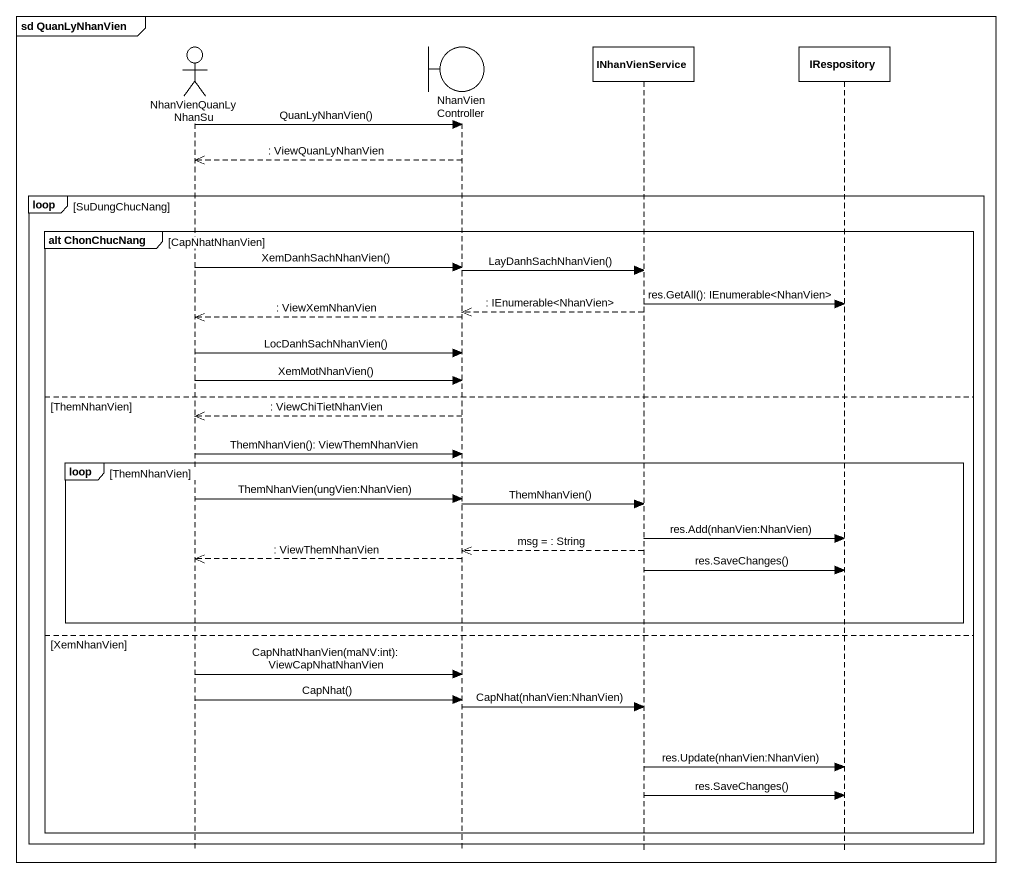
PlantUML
@startuml
mainframe sd QuanLyNhanVien
hide footbox
actor NhanVienQuanLyNhanSu
boundary NhanVienController
participant INhanVienService
participant IRespository

NhanVienQuanLyNhanSu -> NhanVienController : QuanLyNhanVien()
NhanVienController -->> NhanVienQuanLyNhanSu : : ViewQuanLyNhanVien
loop SuDungChucNang
  group alt ChonChucNang [CapNhatNhanVien]
    NhanVienQuanLyNhanSu -> NhanVienController : XemDanhSachNhanVien()
    NhanVienController -> INhanVienService : LayDanhSachNhanVien()
    INhanVienService -> IRespository : res.GetAll(): IEnumerable<NhanVien>
    INhanVienService -->> NhanVienController : : IEnumerable<NhanVien>
    NhanVienController -->> NhanVienQuanLyNhanSu : : ViewXemNhanVien
    NhanVienQuanLyNhanSu -> NhanVienController : LocDanhSachNhanVien()
    NhanVienQuanLyNhanSu -> NhanVienController : XemMotNhanVien()
  else ThemNhanVien
    NhanVienController -->> NhanVienQuanLyNhanSu : : ViewChiTietNhanVien
    NhanVienQuanLyNhanSu -> NhanVienController : ThemNhanVien(): ViewThemNhanVien
    loop ThemNhanVien
      NhanVienQuanLyNhanSu -> NhanVienController : ThemNhanVien(ungVien:NhanVien)
      NhanVienController -> INhanVienService : ThemNhanVien()
      INhanVienService -> IRespository : res.Add(nhanVien:NhanVien)
      INhanVienService -->> NhanVienController : msg = : String
      NhanVienController -->> NhanVienQuanLyNhanSu : : ViewThemNhanVien
      INhanVienService -> IRespository : res.SaveChanges()
    end
  else XemNhanVien
    NhanVienQuanLyNhanSu -> NhanVienController : CapNhatNhanVien(maNV:int): ViewCapNhatNhanVien
    NhanVienQuanLyNhanSu -> NhanVienController : CapNhat()
    NhanVienController -> INhanVienService : CapNhat(nhanVien:NhanVien)
    INhanVienService -> IRespository : res.Update(nhanVien:NhanVien)
    INhanVienService -> IRespository : res.SaveChanges()
  end
end
@enduml
